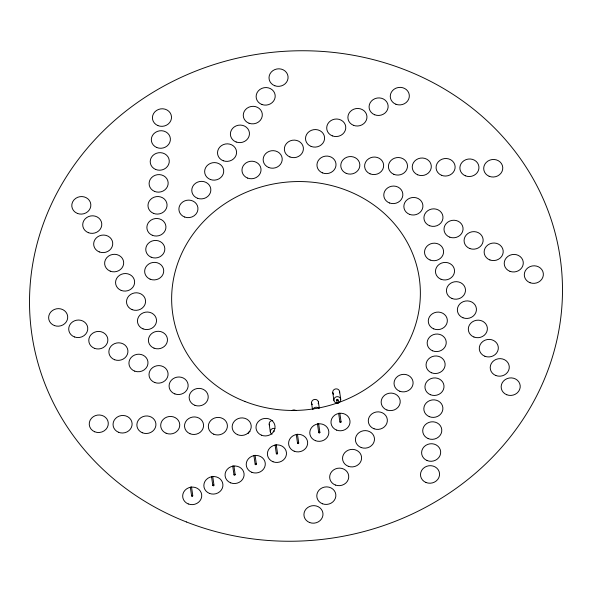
<?xml version="1.0" encoding="UTF-8"?>
<svg xmlns="http://www.w3.org/2000/svg" width="592" height="592" viewBox="0 0 592 592"><rect width="100%" height="100%" fill="white"/><g stroke="black" fill="none" stroke-linecap="round" stroke-linejoin="round"><path stroke-width="0.89" d="M191.608 495.933C192.874 494.031 193.036 497.694 191.623 496L190.328 487.053M212.794 485.381C214.052 483.509 214.223 487.061 212.817 485.484L211.514 476.501M255.167 464.283L255.7 463.669L256.351 464.113M337.899 399.815L337.751 400.17M337.137 400.347L336.707 399.889L337.225 403.47M274.303 431.265L273.474 430.983L273.238 431.76M341.088 421.918C339.66 420.239 339.852 423.761 341.096 422.022L339.808 413.038M319.902 432.463L319.258 432.019L318.725 432.634M298.716 443.016L298.035 442.579L297.539 443.186M277.53 453.561L276.849 453.124L276.353 453.731M235.165 474.666L234.513 474.222L233.981 474.836M339.593 391.445L340.74 399.422M338.402 403.27C339.49 401.42 337.388 397.928 336.707 399.852M338.631 413.209L339.912 422.118M332.741 392.437L333.888 400.407M318.407 401.998L319.31 408.243M318.622 423.583L319.909 432.5L319.414 433.107L318.733 432.7L317.445 423.754M311.555 402.982L312.458 409.227M297.436 434.136L298.723 443.045L298.227 443.652L297.547 443.253L296.259 434.306M276.257 444.681L277.537 453.598L277.041 454.205L276.36 453.805L275.073 444.851M269.182 424.087L270.337 432.056M255.071 455.233L256.351 464.15L255.855 464.757L255.182 464.35L253.887 455.403M233.884 465.786L235.165 474.695L234.669 475.302L233.995 474.902L232.7 465.956M212.698 476.331L213.986 485.248M191.512 486.883L192.8 495.793M337.211 402.997A3.463 3.175 -8.2 0 1 334.177 398.52A3.463 3.175 -8.2 0 1 339.926 397.691A3.463 3.175 -8.2 0 1 338.284 402.849M333.015 393.391A3.463 3.175 -8.2 0 1 335.945 388.87A3.463 3.175 -8.2 0 1 339.505 392.836M333.599 394.213A3.463 3.175 -8.2 0 1 333.333 393.909M312.857 409.383A3.463 3.175 -8.2 0 1 318.696 408.191M312.273 404.617A3.463 3.175 -8.2 0 1 312.435 400.51A3.463 3.175 -8.2 0 1 316.861 399.866A3.463 3.175 -8.2 0 1 318.178 403.766M291.849 410.559A3.463 3.175 -8.2 0 1 295.911 410.567M272.002 434.254A3.463 3.175 -8.2 0 1 274.895 428.438M269.656 425.389A3.463 3.175 -8.2 0 1 272.712 420.505M248.063 433.64A3.463 3.175 -8.2 0 1 250.046 431.353M132.127 309.653A9.553 8.762 -8.2 0 0 145.536 300.47A9.553 8.762 -8.2 0 0 130.477 294.564A9.553 8.762 -8.2 0 0 132.127 309.653M88.334 232.671A9.553 8.762 -8.2 0 0 101.743 223.495A9.553 8.762 -8.2 0 0 86.684 217.582A9.553 8.762 -8.2 0 0 88.334 232.671M77.389 213.423A9.553 8.762 -8.2 0 0 90.798 204.247A9.553 8.762 -8.2 0 0 75.739 198.342A9.553 8.762 -8.2 0 0 77.389 213.423M143.072 328.893A9.553 8.762 -8.2 0 0 156.48 319.717A9.553 8.762 -8.2 0 0 141.421 313.804A9.553 8.762 -8.2 0 0 143.072 328.893M495.822 375.506A9.553 8.762 -8.2 0 0 509.238 366.33A9.553 8.762 -8.2 0 0 494.179 360.417A9.553 8.762 -8.2 0 0 495.822 375.506M441.084 279.283A9.553 8.762 -8.2 0 0 454.501 270.107A9.553 8.762 -8.2 0 0 439.434 264.195A9.553 8.762 -8.2 0 0 441.084 279.283M154.534 191.394A9.553 8.762 -8.2 0 0 168.143 182.469A9.553 8.762 -8.2 0 0 153.224 176.268A9.553 8.762 -8.2 0 0 154.534 191.394M157.864 125.571A9.553 8.762 -8.2 0 0 171.48 116.646A9.553 8.762 -8.2 0 0 156.562 110.445A9.553 8.762 -8.2 0 0 157.864 125.571M429.267 416.642A9.553 8.762 -8.2 0 0 442.875 407.718A9.553 8.762 -8.2 0 0 427.957 401.517A9.553 8.762 -8.2 0 0 429.267 416.642M151.197 257.217A9.553 8.762 -8.2 0 0 164.805 248.292A9.553 8.762 -8.2 0 0 149.894 242.091A9.553 8.762 -8.2 0 0 151.197 257.217M121.175 290.406A9.553 8.762 -8.2 0 0 134.591 281.23A9.553 8.762 -8.2 0 0 119.525 275.317A9.553 8.762 -8.2 0 0 121.175 290.406M473.926 337.018A9.553 8.762 -8.2 0 0 487.342 327.835A9.553 8.762 -8.2 0 0 472.283 321.93A9.553 8.762 -8.2 0 0 473.926 337.018M110.23 271.158A9.553 8.762 -8.2 0 0 123.639 261.982A9.553 8.762 -8.2 0 0 108.58 256.077A9.553 8.762 -8.2 0 0 110.23 271.158M99.278 251.918A9.553 8.762 -8.2 0 0 112.695 242.735A9.553 8.762 -8.2 0 0 97.636 236.83A9.553 8.762 -8.2 0 0 99.278 251.918M452.036 298.523A9.553 8.762 -8.2 0 0 465.445 289.347A9.553 8.762 -8.2 0 0 450.386 283.442A9.553 8.762 -8.2 0 0 452.036 298.523M154.016 348.14A9.553 8.762 -8.2 0 0 167.432 338.964A9.553 8.762 -8.2 0 0 152.373 333.052A9.553 8.762 -8.2 0 0 154.016 348.14M506.774 394.753A9.553 8.762 -8.2 0 0 520.183 385.57A9.553 8.762 -8.2 0 0 505.124 379.664A9.553 8.762 -8.2 0 0 506.774 394.753M186.458 521.974A266.918 244.785 -8.2 0 0 561.157 265.556A266.918 244.785 -8.2 0 0 140.385 100.47A266.918 244.785 -8.2 0 0 186.458 521.974M336.582 430.103A9.553 8.762 -8.2 0 0 349.99 420.927A9.553 8.762 -8.2 0 0 334.931 415.022A9.553 8.762 -8.2 0 0 336.582 430.103M315.395 440.655A9.553 8.762 -8.2 0 0 328.804 431.479A9.553 8.762 -8.2 0 0 313.745 425.567A9.553 8.762 -8.2 0 0 315.395 440.655M273.023 461.753A9.553 8.762 -8.2 0 0 286.439 452.577A9.553 8.762 -8.2 0 0 271.373 446.664A9.553 8.762 -8.2 0 0 273.023 461.753M294.209 451.208A9.553 8.762 -8.2 0 0 307.618 442.024A9.553 8.762 -8.2 0 0 292.559 436.119A9.553 8.762 -8.2 0 0 294.209 451.208M188.286 503.955A9.553 8.762 -8.2 0 0 201.694 494.771A9.553 8.762 -8.2 0 0 186.635 488.866A9.553 8.762 -8.2 0 0 188.286 503.955M209.464 493.402A9.553 8.762 -8.2 0 0 222.881 484.226A9.553 8.762 -8.2 0 0 207.822 478.314A9.553 8.762 -8.2 0 0 209.464 493.402M230.651 482.85A9.553 8.762 -8.2 0 0 244.067 473.674A9.553 8.762 -8.2 0 0 229.008 467.769A9.553 8.762 -8.2 0 0 230.651 482.85M251.837 472.305A9.553 8.762 -8.2 0 0 265.253 463.129A9.553 8.762 -8.2 0 0 250.187 457.216A9.553 8.762 -8.2 0 0 251.837 472.305M247.582 178.074A9.553 8.762 -8.2 0 0 260.991 168.89A9.553 8.762 -8.2 0 0 245.932 162.985A9.553 8.762 -8.2 0 0 247.582 178.074M353.505 125.326A9.553 8.762 -8.2 0 0 366.914 116.143A9.553 8.762 -8.2 0 0 351.855 110.238A9.553 8.762 -8.2 0 0 353.505 125.326M332.319 135.871A9.553 8.762 -8.2 0 0 345.728 126.695A9.553 8.762 -8.2 0 0 330.669 120.783A9.553 8.762 -8.2 0 0 332.319 135.871M374.692 114.774A9.553 8.762 -8.2 0 0 388.1 105.598A9.553 8.762 -8.2 0 0 373.041 99.685A9.553 8.762 -8.2 0 0 374.692 114.774M430.14 260.036A9.553 8.762 -8.2 0 0 443.549 250.86A9.553 8.762 -8.2 0 0 428.49 244.947A9.553 8.762 -8.2 0 0 430.14 260.036M311.133 146.424A9.553 8.762 -8.2 0 0 324.549 137.248A9.553 8.762 -8.2 0 0 309.483 131.335A9.553 8.762 -8.2 0 0 311.133 146.424M289.947 156.969A9.553 8.762 -8.2 0 0 303.363 147.793A9.553 8.762 -8.2 0 0 288.297 141.888A9.553 8.762 -8.2 0 0 289.947 156.969M268.761 167.521A9.553 8.762 -8.2 0 0 282.177 158.345A9.553 8.762 -8.2 0 0 267.118 152.433A9.553 8.762 -8.2 0 0 268.761 167.521M395.878 104.229A9.553 8.762 -8.2 0 0 409.287 95.046A9.553 8.762 -8.2 0 0 394.228 89.14A9.553 8.762 -8.2 0 0 395.878 104.229M462.981 317.771A9.553 8.762 -8.2 0 0 476.397 308.595A9.553 8.762 -8.2 0 0 461.331 302.682A9.553 8.762 -8.2 0 0 462.981 317.771M484.878 356.258A9.553 8.762 -8.2 0 0 498.286 347.082A9.553 8.762 -8.2 0 0 483.227 341.177A9.553 8.762 -8.2 0 0 484.878 356.258M150.087 279.158A9.553 8.762 -8.2 0 0 163.695 270.233A9.553 8.762 -8.2 0 0 148.777 264.032A9.553 8.762 -8.2 0 0 150.087 279.158M153.417 213.335A9.553 8.762 -8.2 0 0 167.033 204.41A9.553 8.762 -8.2 0 0 152.114 198.209A9.553 8.762 -8.2 0 0 153.417 213.335M431.487 372.76A9.553 8.762 -8.2 0 0 445.103 363.836A9.553 8.762 -8.2 0 0 430.184 357.635A9.553 8.762 -8.2 0 0 431.487 372.76M427.039 460.524A9.553 8.762 -8.2 0 0 440.655 451.6A9.553 8.762 -8.2 0 0 425.737 445.399A9.553 8.762 -8.2 0 0 427.039 460.524M489.133 176.261A9.553 8.762 -8.2 0 0 502.749 167.336A9.553 8.762 -8.2 0 0 487.83 161.135A9.553 8.762 -8.2 0 0 489.133 176.261M370.03 173.826A9.553 8.762 -8.2 0 0 383.638 164.909A9.553 8.762 -8.2 0 0 368.727 158.708A9.553 8.762 -8.2 0 0 370.03 173.826M346.209 173.345A9.553 8.762 -8.2 0 0 359.818 164.421A9.553 8.762 -8.2 0 0 344.907 158.219A9.553 8.762 -8.2 0 0 346.209 173.345M393.85 174.314A9.553 8.762 -8.2 0 0 407.466 165.39A9.553 8.762 -8.2 0 0 392.548 159.189A9.553 8.762 -8.2 0 0 393.85 174.314M433.714 328.878A9.553 8.762 -8.2 0 0 447.323 319.954A9.553 8.762 -8.2 0 0 432.404 313.753A9.553 8.762 -8.2 0 0 433.714 328.878M261.405 435.172A9.553 8.762 -8.2 0 0 275.021 426.255A9.553 8.762 -8.2 0 0 260.103 420.054A9.553 8.762 -8.2 0 0 261.405 435.172M166.123 433.233A9.553 8.762 -8.2 0 0 179.731 424.309A9.553 8.762 -8.2 0 0 164.82 418.107A9.553 8.762 -8.2 0 0 166.123 433.233M142.302 432.745A9.553 8.762 -8.2 0 0 155.911 423.82A9.553 8.762 -8.2 0 0 141 417.619A9.553 8.762 -8.2 0 0 142.302 432.745M118.481 432.256A9.553 8.762 -8.2 0 0 132.09 423.332A9.553 8.762 -8.2 0 0 117.179 417.131A9.553 8.762 -8.2 0 0 118.481 432.256M94.661 431.768A9.553 8.762 -8.2 0 0 108.269 422.851A9.553 8.762 -8.2 0 0 93.358 416.65A9.553 8.762 -8.2 0 0 94.661 431.768M237.584 434.691A9.553 8.762 -8.2 0 0 251.2 425.766A9.553 8.762 -8.2 0 0 236.282 419.565A9.553 8.762 -8.2 0 0 237.584 434.691M213.764 434.202A9.553 8.762 -8.2 0 0 227.38 425.278A9.553 8.762 -8.2 0 0 212.461 419.077A9.553 8.762 -8.2 0 0 213.764 434.202M189.943 433.714A9.553 8.762 -8.2 0 0 203.552 424.797A9.553 8.762 -8.2 0 0 188.641 418.596A9.553 8.762 -8.2 0 0 189.943 433.714M465.312 175.772A9.553 8.762 -8.2 0 0 478.928 166.848A9.553 8.762 -8.2 0 0 464.01 160.647A9.553 8.762 -8.2 0 0 465.312 175.772M417.671 174.803A9.553 8.762 -8.2 0 0 431.287 165.878A9.553 8.762 -8.2 0 0 416.368 159.677A9.553 8.762 -8.2 0 0 417.671 174.803M441.491 175.284A9.553 8.762 -8.2 0 0 455.107 166.367A9.553 8.762 -8.2 0 0 440.189 160.166A9.553 8.762 -8.2 0 0 441.491 175.284M425.929 482.465A9.553 8.762 -8.2 0 0 439.538 473.541A9.553 8.762 -8.2 0 0 424.627 467.34A9.553 8.762 -8.2 0 0 425.929 482.465M322.388 172.857A9.553 8.762 -8.2 0 0 335.997 163.932A9.553 8.762 -8.2 0 0 321.086 157.731A9.553 8.762 -8.2 0 0 322.388 172.857M156.754 147.512A9.553 8.762 -8.2 0 0 170.363 138.587A9.553 8.762 -8.2 0 0 155.452 132.386A9.553 8.762 -8.2 0 0 156.754 147.512M152.307 235.276A9.553 8.762 -8.2 0 0 165.915 226.351A9.553 8.762 -8.2 0 0 151.004 220.15A9.553 8.762 -8.2 0 0 152.307 235.276M155.644 169.453A9.553 8.762 -8.2 0 0 169.253 160.528A9.553 8.762 -8.2 0 0 154.342 154.327A9.553 8.762 -8.2 0 0 155.644 169.453M432.597 350.819A9.553 8.762 -8.2 0 0 446.213 341.895A9.553 8.762 -8.2 0 0 431.294 335.694A9.553 8.762 -8.2 0 0 432.597 350.819M430.377 394.701A9.553 8.762 -8.2 0 0 443.985 385.777A9.553 8.762 -8.2 0 0 429.074 379.576A9.553 8.762 -8.2 0 0 430.377 394.701M428.149 438.583A9.553 8.762 -8.2 0 0 441.765 429.659A9.553 8.762 -8.2 0 0 426.847 423.458A9.553 8.762 -8.2 0 0 428.149 438.583M449.794 237.177A9.553 8.762 -8.2 0 0 463.003 227.742A9.553 8.762 -8.2 0 0 447.804 222.133A9.553 8.762 -8.2 0 0 449.794 237.177M409.649 214.393A9.553 8.762 -8.2 0 0 422.858 204.965A9.553 8.762 -8.2 0 0 407.659 199.349A9.553 8.762 -8.2 0 0 409.649 214.393M322.588 503.814A9.553 8.762 -8.2 0 0 335.797 494.387A9.553 8.762 -8.2 0 0 320.598 488.77A9.553 8.762 -8.2 0 0 322.588 503.814M348.34 466.304A9.553 8.762 -8.2 0 0 361.542 456.869A9.553 8.762 -8.2 0 0 346.342 451.259A9.553 8.762 -8.2 0 0 348.34 466.304M335.464 485.055A9.553 8.762 -8.2 0 0 348.673 475.628A9.553 8.762 -8.2 0 0 333.474 470.011A9.553 8.762 -8.2 0 0 335.464 485.055M54.434 325.578A9.553 8.762 -8.2 0 0 67.643 316.143A9.553 8.762 -8.2 0 0 52.444 310.526A9.553 8.762 -8.2 0 0 54.434 325.578M399.829 391.268A9.553 8.762 -8.2 0 0 413.038 381.84A9.553 8.762 -8.2 0 0 397.839 376.223A9.553 8.762 -8.2 0 0 399.829 391.268M510.015 271.351A9.553 8.762 -8.2 0 0 523.224 261.923A9.553 8.762 -8.2 0 0 508.025 256.306A9.553 8.762 -8.2 0 0 510.015 271.351M429.725 225.781A9.553 8.762 -8.2 0 0 442.927 216.354A9.553 8.762 -8.2 0 0 427.727 210.737A9.553 8.762 -8.2 0 0 429.725 225.781M489.939 259.962A9.553 8.762 -8.2 0 0 503.148 250.527A9.553 8.762 -8.2 0 0 487.949 244.91A9.553 8.762 -8.2 0 0 489.939 259.962M114.656 359.751A9.553 8.762 -8.2 0 0 127.865 350.316A9.553 8.762 -8.2 0 0 112.665 344.707A9.553 8.762 -8.2 0 0 114.656 359.751M174.877 393.924A9.553 8.762 -8.2 0 0 188.086 384.497A9.553 8.762 -8.2 0 0 172.886 378.88A9.553 8.762 -8.2 0 0 174.877 393.924M134.732 371.14A9.553 8.762 -8.2 0 0 147.933 361.712A9.553 8.762 -8.2 0 0 132.734 356.095A9.553 8.762 -8.2 0 0 134.732 371.14M94.579 348.355A9.553 8.762 -8.2 0 0 107.788 338.927A9.553 8.762 -8.2 0 0 92.589 333.311A9.553 8.762 -8.2 0 0 94.579 348.355M386.961 410.027A9.553 8.762 -8.2 0 0 400.162 400.599A9.553 8.762 -8.2 0 0 384.963 394.982A9.553 8.762 -8.2 0 0 386.961 410.027M361.209 447.545A9.553 8.762 -8.2 0 0 374.418 438.11A9.553 8.762 -8.2 0 0 359.218 432.5A9.553 8.762 -8.2 0 0 361.209 447.545M194.946 405.32A9.553 8.762 -8.2 0 0 208.155 395.885A9.553 8.762 -8.2 0 0 192.955 390.269A9.553 8.762 -8.2 0 0 194.946 405.32M530.092 282.739A9.553 8.762 -8.2 0 0 543.301 273.312A9.553 8.762 -8.2 0 0 528.094 267.695A9.553 8.762 -8.2 0 0 530.092 282.739M184.697 217.049A9.553 8.762 -8.2 0 0 197.898 207.622A9.553 8.762 -8.2 0 0 182.699 202.005A9.553 8.762 -8.2 0 0 184.697 217.049M236.186 142.013A9.553 8.762 -8.2 0 0 249.395 132.586A9.553 8.762 -8.2 0 0 234.195 126.969A9.553 8.762 -8.2 0 0 236.186 142.013M249.062 123.254A9.553 8.762 -8.2 0 0 262.263 113.827A9.553 8.762 -8.2 0 0 247.064 108.21A9.553 8.762 -8.2 0 0 249.062 123.254M261.93 104.503A9.553 8.762 -8.2 0 0 275.139 95.068A9.553 8.762 -8.2 0 0 259.94 89.451A9.553 8.762 -8.2 0 0 261.93 104.503M274.806 85.744A9.553 8.762 -8.2 0 0 288.015 76.309A9.553 8.762 -8.2 0 0 272.816 70.7A9.553 8.762 -8.2 0 0 274.806 85.744M197.565 198.29A9.553 8.762 -8.2 0 0 210.774 188.863A9.553 8.762 -8.2 0 0 195.575 183.246A9.553 8.762 -8.2 0 0 197.565 198.29M210.441 179.531A9.553 8.762 -8.2 0 0 223.65 170.104A9.553 8.762 -8.2 0 0 208.443 164.487A9.553 8.762 -8.2 0 0 210.441 179.531M223.31 160.772A9.553 8.762 -8.2 0 0 236.519 151.345A9.553 8.762 -8.2 0 0 221.319 145.728A9.553 8.762 -8.2 0 0 223.31 160.772M309.72 522.573A9.553 8.762 -8.2 0 0 322.929 513.146A9.553 8.762 -8.2 0 0 307.729 507.529A9.553 8.762 -8.2 0 0 309.72 522.573M374.085 428.786A9.553 8.762 -8.2 0 0 387.294 419.351A9.553 8.762 -8.2 0 0 372.094 413.741A9.553 8.762 -8.2 0 0 374.085 428.786M154.801 382.536A9.553 8.762 -8.2 0 0 168.01 373.101A9.553 8.762 -8.2 0 0 152.81 367.491A9.553 8.762 -8.2 0 0 154.801 382.536M74.511 336.966A9.553 8.762 -8.2 0 0 87.712 327.539A9.553 8.762 -8.2 0 0 72.513 321.922A9.553 8.762 -8.2 0 0 74.511 336.966M389.573 202.997A9.553 8.762 -8.2 0 0 402.782 193.569A9.553 8.762 -8.2 0 0 387.582 187.953A9.553 8.762 -8.2 0 0 389.573 202.997M469.87 248.566A9.553 8.762 -8.2 0 0 483.079 239.138A9.553 8.762 -8.2 0 0 467.88 233.522A9.553 8.762 -8.2 0 0 469.87 248.566M244.881 401.457A124.564 114.234 -8.2 0 0 419.743 281.792A124.564 114.234 -8.2 0 0 223.384 204.751A124.564 114.234 -8.2 0 0 244.881 401.457"/></g></svg>
